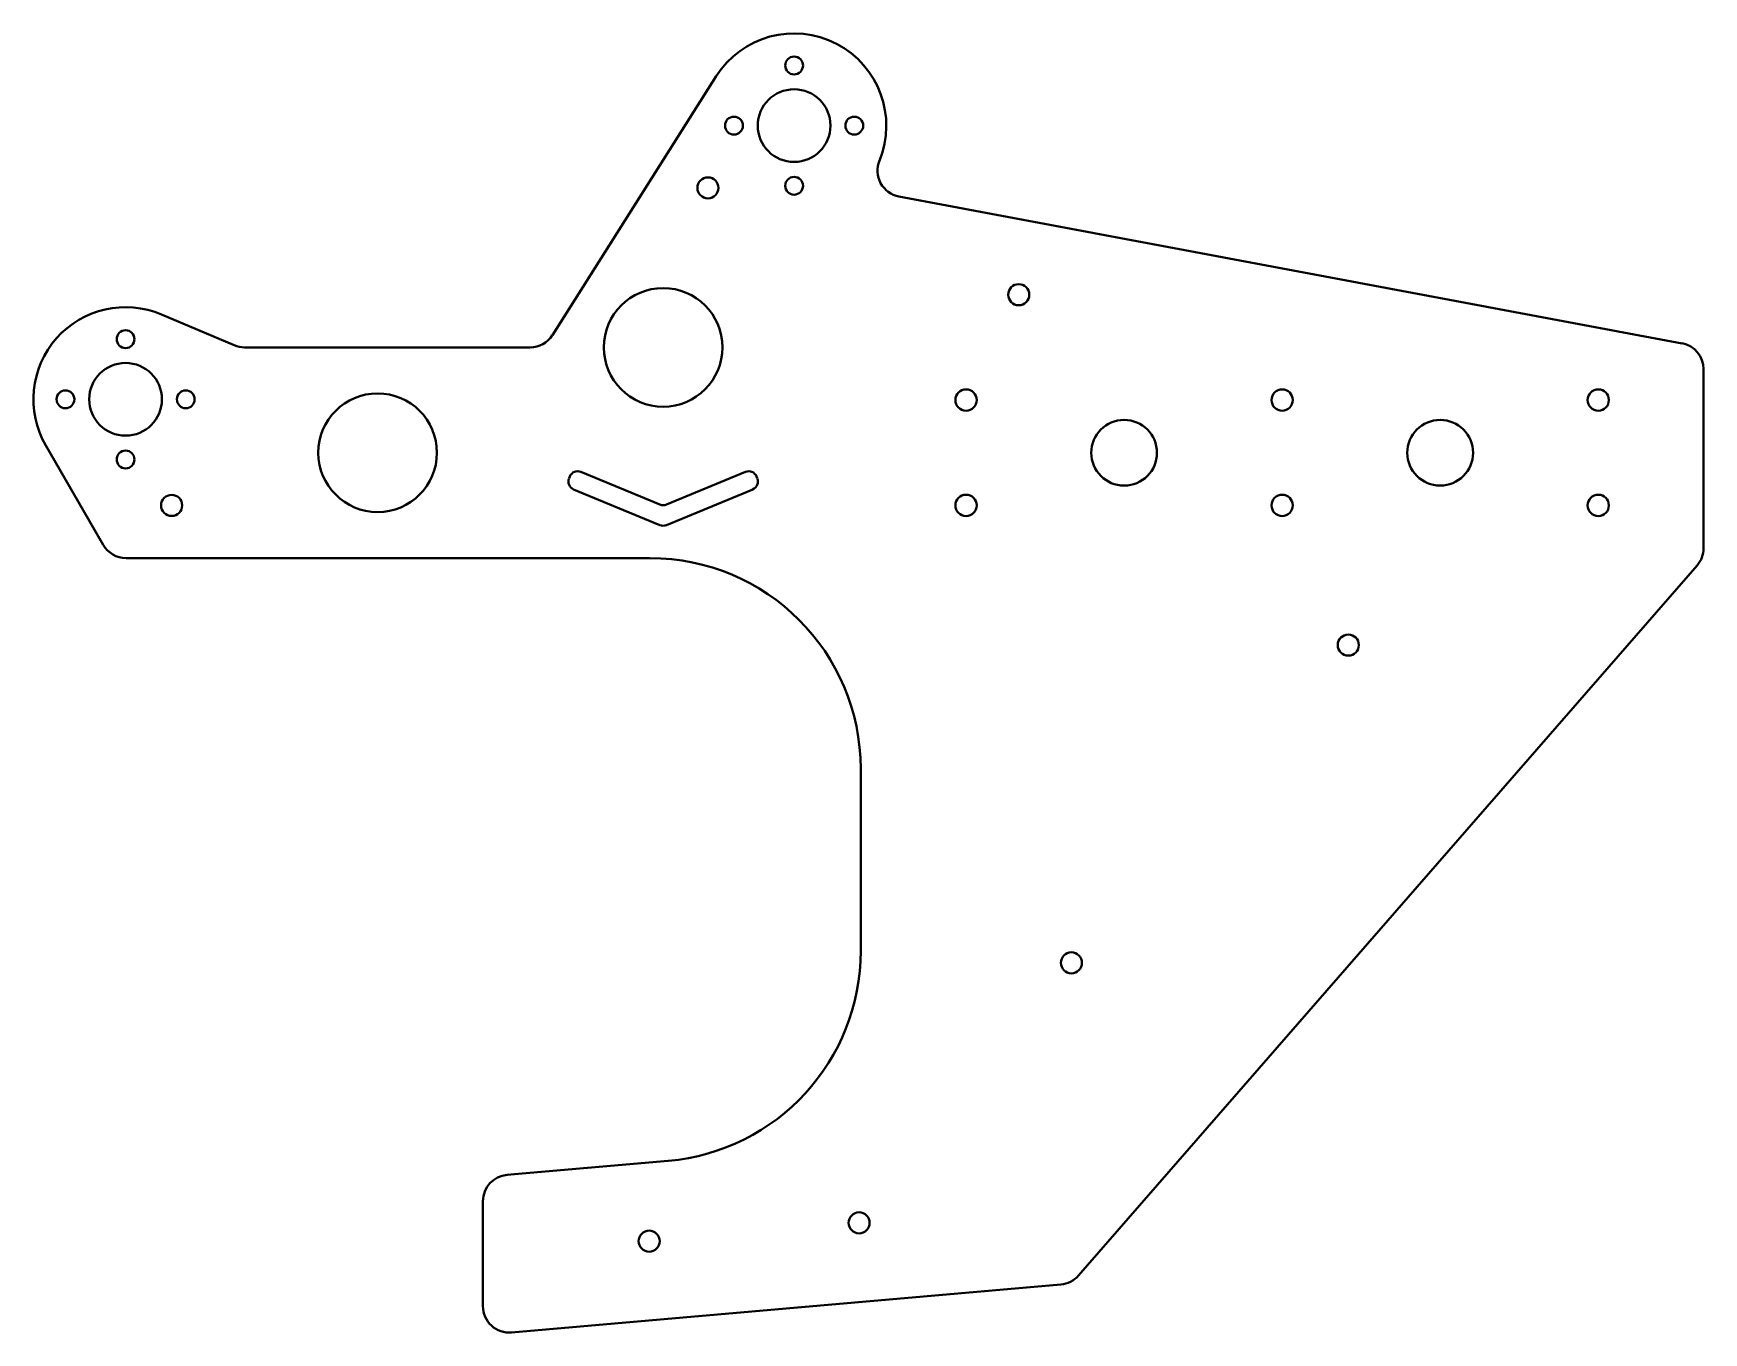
# Model space of a CAD drawing. Header units: inches. Extents: x -3.9 to 12, y -7.4 to 5.
import ezdxf

# ---------------------------------------------------------------- set-up
doc = ezdxf.new("R2010")
doc.units = ezdxf.units.IN
doc.header["$MEASUREMENT"] = 0
doc.layers.add('Visible', color=7, linetype='Continuous', lineweight=40)

msp = doc.modelspace()

# ---------------------------------------------------------------- linework, layer by layer
at = {"layer": 'Visible'}
for p, q in [((1.074, 2.116), (2.629, 4.573)), ((4.363, 3.432), (11.796, 2.038)), ((-2.635, 2.313), (-1.945, 2.02)), ((-1.848, 2), (0.862, 2)), ((12, 1.793), (12, 0.094)), ((-3.189, 0.125), (-3.735, 1.07)), ((1.344, 0.818), (2.094, 0.508)), ((2.156, 0.508), (2.906, 0.818)), ((1.232, 0.757), (1.239, 0.775)), ((2.094, 0.313), (1.275, 0.652)), ((2.975, 0.652), (2.156, 0.313)), ((3.011, 0.775), (3.018, 0.757)), ((-2.973, 0), (2, 0)), ((11.938, -0.071), (6.066, -6.81)), ((4, -2), (4, -3.729)), ((0.643, -5.855), (2.174, -5.721)), ((0.415, -7.102), (0.415, -6.104)), ((5.9, -6.895), (0.687, -7.351))]:
    msp.add_line(p, q, dxfattribs=at)
for centre, radius in [((3.368, 4.676), 0.0846), ((3.368, 4.105), 0.345), ((2.797, 4.105), 0.0846), ((3.939, 4.105), 0.0846), ((2.55, 3.514), 0.1), ((3.368, 3.534), 0.0846), ((2.125, 2), 0.563), ((5.5, 2.5), 0.1), ((-2.977, 2.078), 0.0846), ((-2.977, 1.507), 0.345), ((-3.548, 1.507), 0.0846), ((-2.406, 1.507), 0.0846), ((5, 1.5), 0.101), ((8, 1.5), 0.101), ((11, 1.5), 0.101), ((-0.585, 1), 0.563), ((6.5, 1), 0.312), ((9.5, 1), 0.312), ((-2.977, 0.936), 0.0846), ((-2.54, 0.5), 0.1), ((5, 0.5), 0.101), ((8, 0.5), 0.101), ((11, 0.5), 0.101), ((8.628, -0.826), 0.1), ((6, -3.842), 0.1), ((3.985, -6.31), 0.1), ((1.992, -6.484), 0.1)]:
    msp.add_circle(centre, radius, dxfattribs=at)
for centre, radius, start, end in [((3.368, 4.105), 0.875, 337.6545, 147.6668), ((4.409, 3.678), 0.25, 157.6545, 259.3803), ((-2.977, 1.507), 0.875, 67, 210), ((0.862, 2.25), 0.25, 270, 327.6668), ((-1.848, 2.25), 0.25, 247, 270), ((11.75, 1.793), 0.25, 0, 79.3803), ((1.313, 0.744), 0.08, 67.5, 157.5), ((2.937, 0.744), 0.08, 22.5, 112.5), ((1.306, 0.726), 0.08, 157.5, 247.5), ((2.944, 0.726), 0.08, 292.5, 22.5), ((2.125, 0.581), 0.08, 247.5, 292.5), ((2.125, 0.387), 0.08, 247.5, 292.5), ((-2.973, 0.25), 0.25, 210, 270), ((2, -2), 2, 0, 90), ((11.75, 0.094), 0.25, 318.9348, 0), ((2, -3.729), 2, 275, 0), ((0.665, -6.104), 0.25, 95, 180), ((5.878, -6.646), 0.25, 275, 318.9348), ((0.665, -7.102), 0.25, 180, 275)]:
    msp.add_arc(centre, radius, start, end, dxfattribs=at)

doc.saveas('drawing.dxf')
